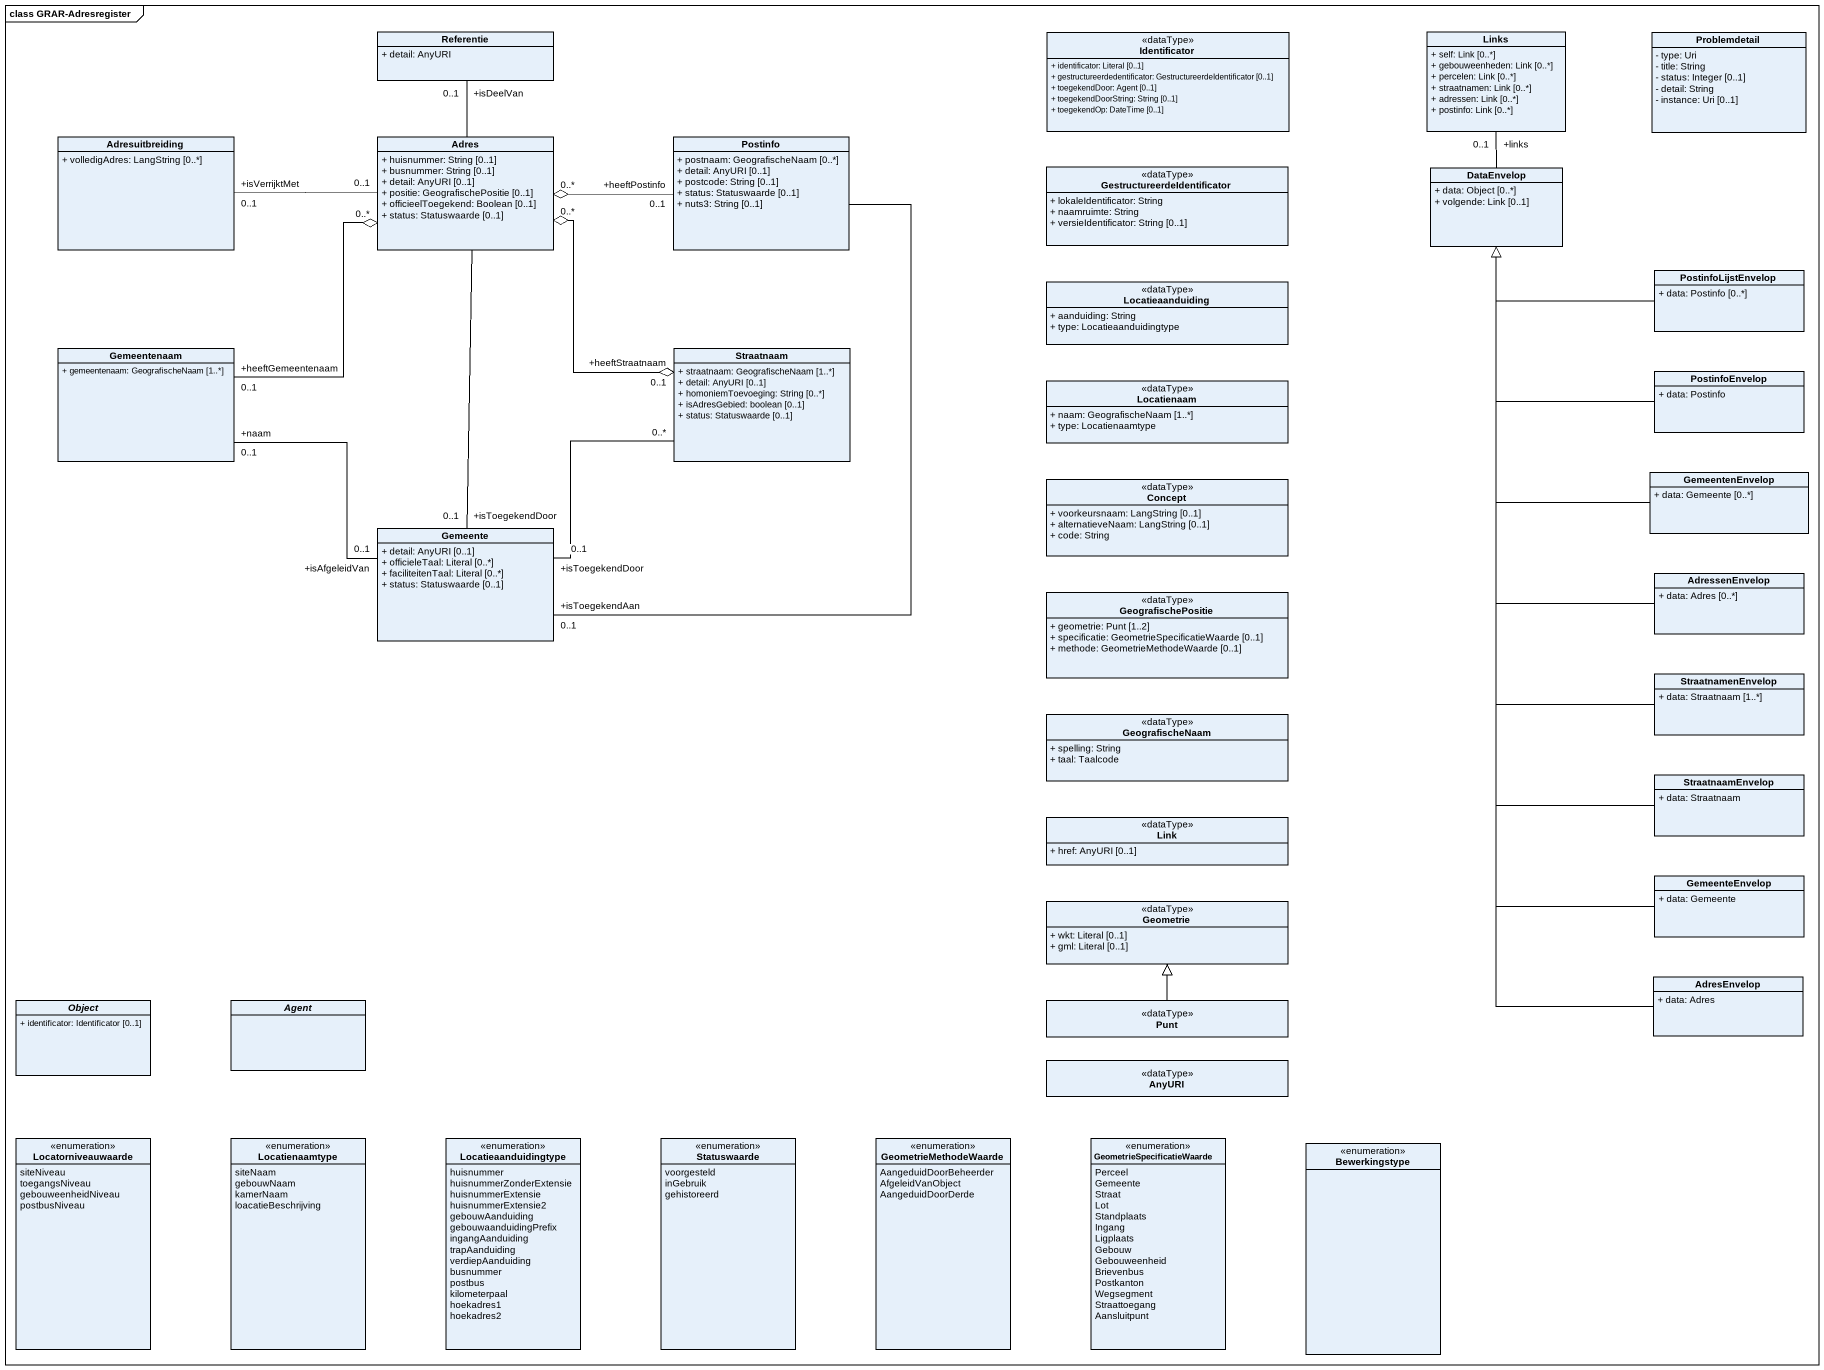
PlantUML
@startuml
mainframe class GRAR-Adresregister
hide circle
hide empty members
skinparam classAttributeIconSize 0
class Referentie {
  + detail: AnyURI
}
class Identificator <<dataType>> {
  + identificator: Literal [0..1]
  + gestructureerdedentificator: GestructureerdeIdentificator [0..1]
  + toegekendDoor: Agent [0..1]
  + toegekendDoorString: String [0..1]
  + toegekendOp: DateTime [0..1]
}
class Links {
  + self: Link [0..*]
  + gebouweenheden: Link [0..*]
  + percelen: Link [0..*]
  + straatnamen: Link [0..*]
  + adressen: Link [0..*]
  + postinfo: Link [0..*]
}
class Problemdetail {
  - type: Uri
  - title: String
  - status: Integer [0..1]
  - detail: String
  - instance: Uri [0..1]
}
class Adresuitbreiding {
  + volledigAdres: LangString [0..*]
}
class Adres {
  + huisnummer: String [0..1]
  + busnummer: String [0..1]
  + detail: AnyURI [0..1]
  + positie: GeografischePositie [0..1]
  + officieelToegekend: Boolean [0..1]
  + status: Statuswaarde [0..1]
}
class Postinfo {
  + postnaam: GeografischeNaam [0..*]
  + detail: AnyURI [0..1]
  + postcode: String [0..1]
  + status: Statuswaarde [0..1]
  + nuts3: String [0..1]
}
class GestructureerdeIdentificator <<dataType>> {
  + lokaleIdentificator: String
  + naamruimte: String
  + versieIdentificator: String [0..1]
}
class DataEnvelop {
  + data: Object [0..*]
  + volgende: Link [0..1]
}
class Locatieaanduiding <<dataType>> {
  + aanduiding: String
  + type: Locatieaanduidingtype
}
class PostinfoLijstEnvelop {
  + data: Postinfo [0..*]
}
class Gemeentenaam {
  + gemeentenaam: GeografischeNaam [1..*]
}
class Straatnaam {
  + straatnaam: GeografischeNaam [1..*]
  + detail: AnyURI [0..1]
  + homoniemToevoeging: String [0..*]
  + isAdresGebied: boolean [0..1]
  + status: Statuswaarde [0..1]
}
class Locatienaam <<dataType>> {
  + naam: GeografischeNaam [1..*]
  + type: Locatienaamtype
}
class PostinfoEnvelop {
  + data: Postinfo
}
class Concept <<dataType>> {
  + voorkeursnaam: LangString [0..1]
  + alternatieveNaam: LangString [0..1]
  + code: String
}
class GemeentenEnvelop {
  + data: Gemeente [0..*]
}
class Gemeente {
  + detail: AnyURI [0..1]
  + officieleTaal: Literal [0..*]
  + faciliteitenTaal: Literal [0..*]
  + status: Statuswaarde [0..1]
}
class AdressenEnvelop {
  + data: Adres [0..*]
}
class GeografischePositie <<dataType>> {
  + geometrie: Punt [1..2]
  + specificatie: GeometrieSpecificatieWaarde [0..1]
  + methode: GeometrieMethodeWaarde [0..1]
}
class StraatnamenEnvelop {
  + data: Straatnaam [1..*]
}
class GeografischeNaam <<dataType>> {
  + spelling: String
  + taal: Taalcode
}
class StraatnaamEnvelop {
  + data: Straatnaam
}
class Link <<dataType>> {
  + href: AnyURI [0..1]
}
class GemeenteEnvelop {
  + data: Gemeente
}
class Geometrie <<dataType>> {
  + wkt: Literal [0..1]
  + gml: Literal [0..1]
}
abstract class "Object" as Object_ {
  + identificator: Identificator [0..1]
}
abstract class "Agent" as Agent_
class Punt <<dataType>>
class AdresEnvelop {
  + data: Adres
}
class AnyURI <<dataType>>
enum Locatorniveauwaarde {
  siteNiveau
  toegangsNiveau
  gebouweenheidNiveau
  postbusNiveau
}
enum Locatienaamtype {
  siteNaam
  gebouwNaam
  kamerNaam
  loacatieBeschrijving
}
enum Locatieaanduidingtype {
  huisnummer
  huisnummerZonderExtensie
  huisnummerExtensie
  huisnummerExtensie2
  gebouwAanduiding
  gebouwaanduidingPrefix
  ingangAanduiding
  trapAanduiding
  verdiepAanduiding
  busnummer
  postbus
  kilometerpaal
  hoekadres1
  hoekadres2
}
enum Statuswaarde {
  voorgesteld
  inGebruik
  gehistoreerd
}
enum GeometrieMethodeWaarde {
  AangeduidDoorBeheerder
  AfgeleidVanObject
  AangeduidDoorDerde
}
enum GeometrieSpecificatieWaarde {
  Perceel
  Gemeente
  Straat
  Lot
  Standplaats
  Ingang
  Ligplaats
  Gebouw
  Gebouweenheid
  Brievenbus
  Postkanton
  Wegsegment
  Straattoegang
  Aansluitpunt
}
enum Bewerkingstype
Referentie "+isDeelVan\n0..1" -- Adres
Adres "0..1" -left- "+isVerrijktMet\n0..1" Adresuitbreiding
Adres "0..*" o-right- "+heeftPostinfo\n0..1" Postinfo
Adres "0..*" o-- "+heeftGemeentenaam\n0..1" Gemeentenaam
Adres "0..*" o--o "+heeftStraatnaam\n0..1" Straatnaam
Adres -- "+isToegekendDoor\n0..1" Gemeente
Postinfo -- "+isToegekendAan\n0..1" Gemeente
DataEnvelop -up- "+links\n0..1" Links
PostinfoLijstEnvelop -left-|> DataEnvelop
Gemeentenaam "+naam\n0..1" -right- "+isAfgeleidVan\n0..1" Gemeente
Straatnaam "0..*" -- "+isToegekendDoor\n0..1" Gemeente
PostinfoEnvelop -up-|> DataEnvelop
GemeentenEnvelop -up-|> DataEnvelop
AdressenEnvelop -up-|> DataEnvelop
StraatnamenEnvelop -up-|> DataEnvelop
StraatnaamEnvelop -up-|> DataEnvelop
GemeenteEnvelop -up-|> DataEnvelop
Punt -up-|> Geometrie
AdresEnvelop -up-|> DataEnvelop
@enduml
